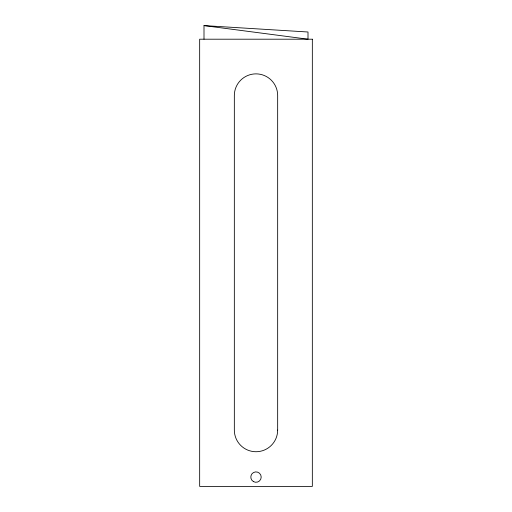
<?xml version="1.0" encoding="UTF-8"?>
<svg xmlns="http://www.w3.org/2000/svg" width="512" height="512" viewBox="0 0 512 512"><rect width="100%" height="100%" fill="white"/><g stroke="black" fill="none" stroke-linecap="round" stroke-linejoin="round"><path stroke-width="0.77" d="M204 25.6L308 32L308 39.2L204 25.6L204 39.2M312.333 39.2L199.667 39.2L199.667 486.4L312.333 486.4L312.333 39.2M277.664 430.067L277.664 95.533A21.664 21.664 0 0 0 256 73.869A21.664 21.664 0 0 0 234.336 95.533L234.336 430.067A21.664 21.664 0 0 0 256 451.731A21.664 21.664 0 0 0 277.664 430.067M253.402 481.587A5.197 5.197 0 0 0 261.197 477.082A5.197 5.197 0 0 0 253.402 472.582A5.197 5.197 0 0 0 253.402 481.587"/></g></svg>
